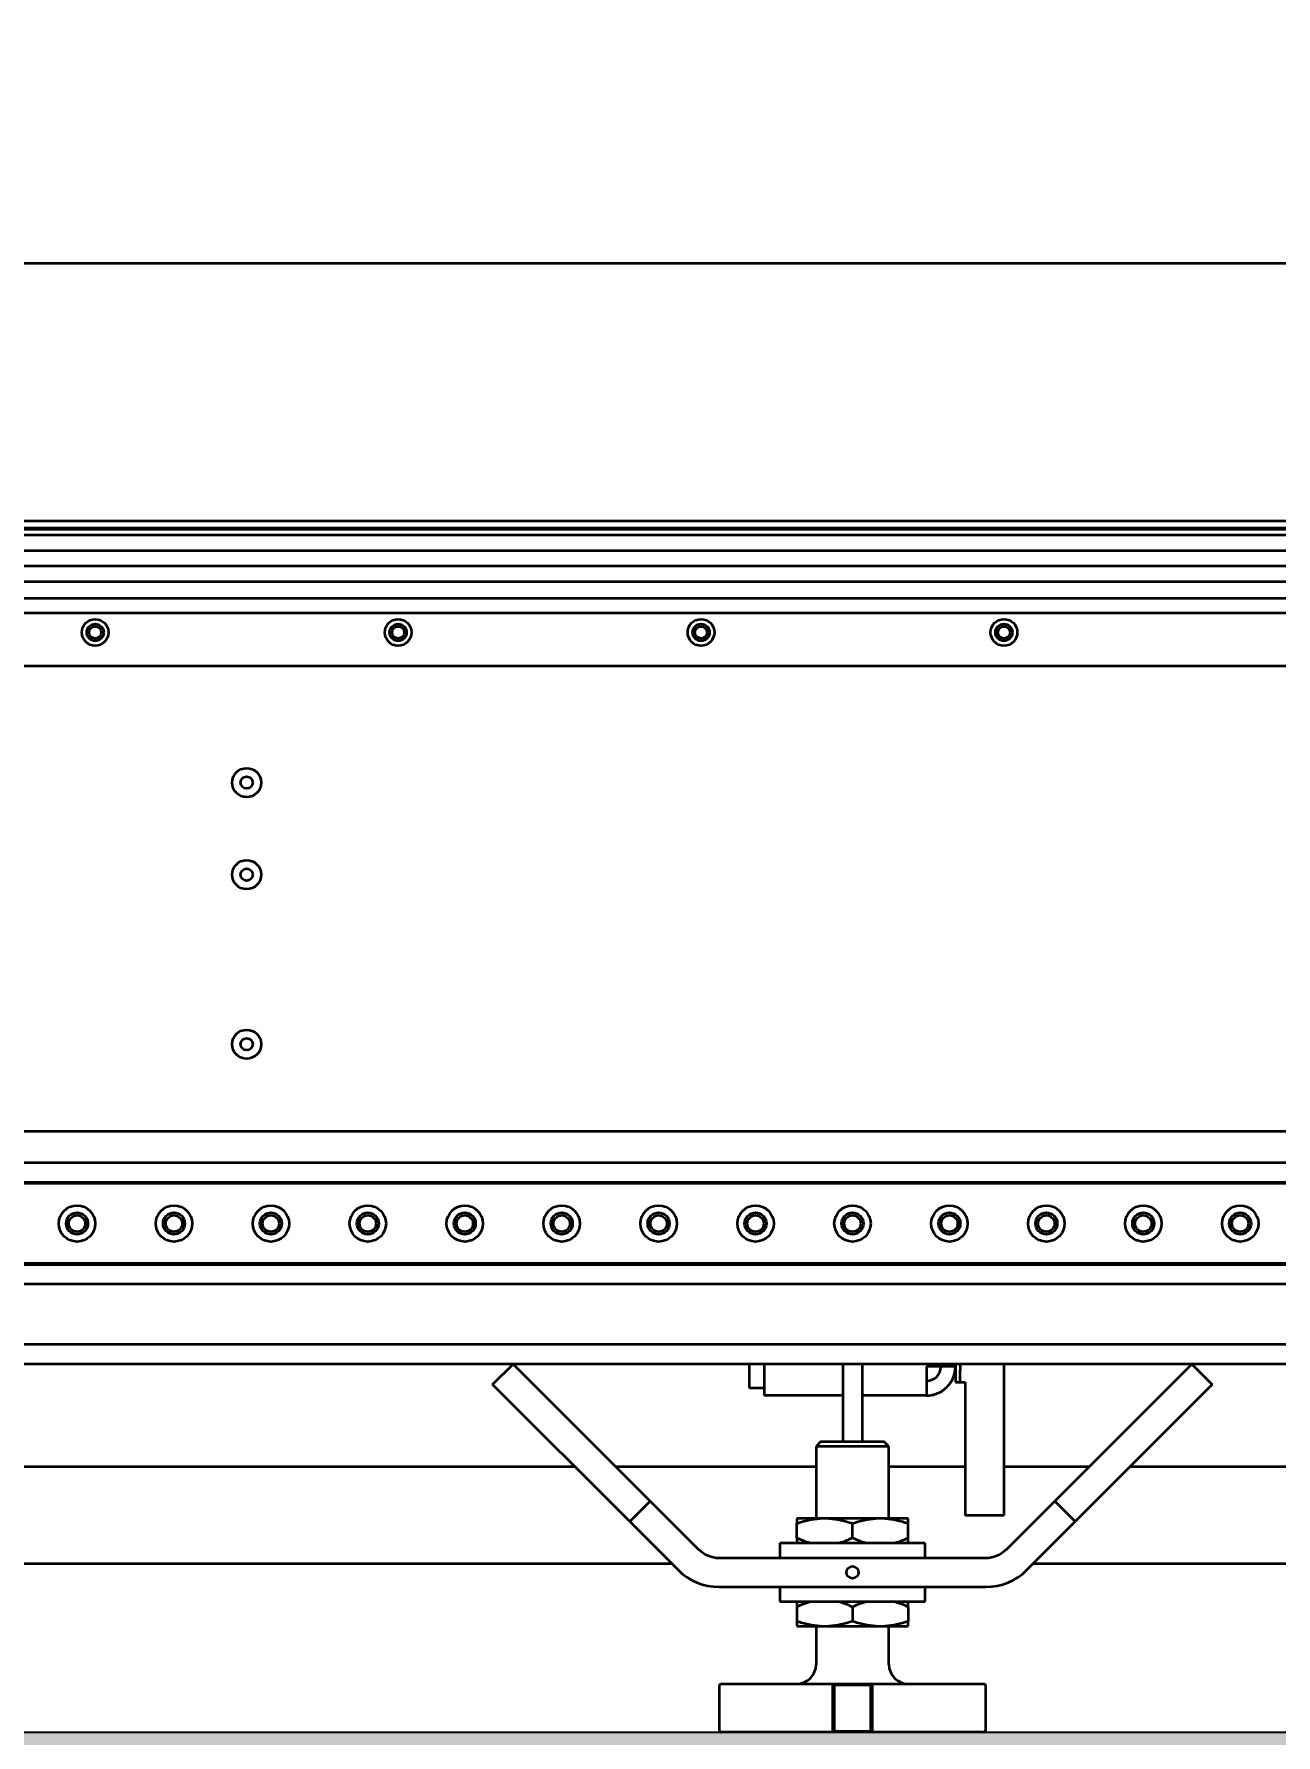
# Model space of a CAD drawing. Header units: inches. Extents: x 16559 to 58559, y 6500 to 36200.
# Drawn here: x 29007 to 29519, y 29473 to 30175 of the extents above; entities that cross this region are included whole.
import ezdxf

# ---------------------------------------------------------------- set-up
doc = ezdxf.new("R2010")
doc.units = ezdxf.units.IN
doc.header["$LTSCALE"] = 300
doc.layers.add('CAPANNONE', color=4, linetype='Continuous')
doc.layers.add('QUOTE', color=7, linetype='Continuous')
doc.layers.add('GUIDE', color=4, linetype='Continuous', lineweight=35)
doc.styles.get("Standard").update_dxf_attribs({"font": 'romans.shx'})
doc.dimstyles.new('sc1a100', dxfattribs={"dimscale": 100, "dimtxt": 3, "dimasz": 3, "dimexe": 0, "dimexo": 0, "dimgap": 1, "dimtad": 1, "dimzin": 12, "dimdsep": 46, "dimtxsty": 'Standard', "dimblk": 'CLOSEDBLANK', "dimcen": 1, "dimclrd": 253, "dimclre": 253, "dimclrt": 2, "dimadec": 0, "dimazin": 3, "dimtfac": 1, "dimtmove": 0, "dimatfit": 1, "dimldrblk": 'CLOSEDBLANK', "dimfxl": 1, "dimtolj": 1, "dimtzin": 0, "dimarcsym": 0})

# ---------------------------------------------------------------- blocks, each defined once
blk = doc.blocks.new('A$C17fb79fa')
at = {"layer": 'GUIDE'}
for p, q in [((2000, 413.29), (0, 413.29)), ((4000, 304), (0, 304)), ((4000, 303.5), (0, 303.5)), ((2, 307), (1998, 307)), ((4000, 301.14), (0, 301.14)), ((4000, 294.64), (0, 294.64)), ((4000, 288.36), (0, 288.36)), ((4000, 281.86), (0, 281.86)), ((4000, 275), (0, 275)), ((1008.51, 269), (8.51, 269)), ((980.18, 247), (36.84, 247)), ((3990, 55), (10, 55)), ((4000, 42), (0, 42)), ((4000, 34), (0, 34)), ((4000, 33.5), (0, 33.5)), ((4000, 0.5), (0, 0.5)), ((4000, 0), (0, 0)), ((4000, -8), (0, -8)), ((3990, -33), (10, -33)), ((3990, -41), (10, -41)), ((351.51, -49.49), (360, -41)), ((360, -41), (416.57, -97.57)), ((457.5, -51), (457.5, -41)), ((463.5, -41), (463.5, -42)), ((463.5, -42), (463.5, -54)), ((496, -41), (496, -73)), ((504, -41), (504, -73)), ((530.5, -42), (530.5, -54)), ((542.5, -42), (536.5, -42)), ((542.5, -41), (542.5, -41.86)), ((542.5, -42), (542.5, -41.86)), ((542.5, -42), (542.5, -43.5)), ((544.5, -41), (544.5, -43.5)), ((562.5, -41), (562.5, -103.5)), ((583.43, -97.57), (640, -41)), ((640, -41), (648.49, -49.49)), ((542.5, -43.5), (542.5, -48.5)), ((542.5, -48.5), (544.5, -48.5)), ((544.5, -48.5), (544.5, -43.5)), ((544.5, -48.5), (546.5, -48.5)), ((546.5, -48.5), (546.5, -103.5)), ((408.08, -106.05), (351.51, -49.49)), ((463.5, -51), (457.5, -51)), ((496, -54), (463.5, -54)), ((530.5, -54), (504, -54)), ((648.49, -49.49), (591.92, -106.05)), ((487, -73), (485, -75)), ((485, -75), (485, -104.78)), ((515, -75), (485, -75)), ((487, -73), (513, -73)), ((515, -75), (513, -73)), ((515, -104.78), (515, -75)), ((385.53, -83.5), (26, -83.5)), ((485, -83.5), (402.5, -83.5)), ((546.5, -83.5), (515, -83.5)), ((597.5, -83.5), (562.5, -83.5)), ((1385.53, -83.5), (614.47, -83.5)), ((416.57, -97.57), (408.08, -106.05)), ((416.57, -97.57), (436.49, -117.49)), ((563.51, -117.49), (583.43, -97.57)), ((591.92, -106.05), (583.43, -97.57)), ((486.7, -104.78), (477, -104.78)), ((490.3, -104.78), (486.7, -104.78)), ((509.7, -104.78), (490.3, -104.78)), ((513.3, -104.78), (509.7, -104.78)), ((523, -104.78), (513.3, -104.78)), ((562.5, -103.5), (546.5, -103.5)), ((408.08, -106.05), (428, -125.97)), ((477, -112.69), (477, -106.78)), ((500, -112.69), (500, -106.78)), ((523, -112.69), (523, -106.78)), ((572, -125.97), (591.92, -106.05)), ((470, -115), (470, -121)), ((470.19, -115), (470, -115)), ((530, -115), (470.19, -115)), ((477, -112.69), (477, -115)), ((523, -115), (523, -112.69)), ((530, -121), (530, -115)), ((425.53, -123.5), (21, -123.5)), ((444.97, -121), (555.03, -121)), ((1425.53, -123.5), (574.47, -123.5)), ((444.97, -133), (555.03, -133)), ((470, -133), (470, -139)), ((530, -139), (530, -133)), ((470, -139), (523, -139)), ((477, -139), (477, -141.31)), ((523, -139), (530, -139)), ((523, -141.31), (523, -139)), ((477, -141.31), (477, -147.22)), ((500, -141.31), (500, -147.22)), ((523, -141.31), (523, -147.22)), ((477, -149.22), (486.7, -149.22)), ((485, -149.22), (485, -165)), ((486.7, -149.22), (490.3, -149.22)), ((490.3, -149.22), (509.7, -149.22)), ((509.7, -149.22), (513.3, -149.22)), ((513.3, -149.22), (523, -149.22)), ((515, -165), (515, -149.22)), ((445, -174), (445, -192)), ((446, -173), (492, -173)), ((491.93, -192), (491.93, -174)), ((492.5, -173.5), (492, -173)), ((492, -173), (508, -173)), ((507.5, -173.5), (492.5, -173.5)), ((492.5, -174), (492.5, -192)), ((508, -173), (507.5, -173.5)), ((507.5, -192), (507.5, -174)), ((508, -173), (554, -173)), ((508.07, -174), (508.07, -192)), ((555, -192), (555, -174)), ((492, -193), (446, -193)), ((492.5, -192.5), (492, -193)), ((508, -193), (492, -193)), ((492.5, -192.5), (507.5, -192.5)), ((508, -193), (507.5, -192.5)), ((554, -193), (508, -193))]:
    blk.add_line(p, q, dxfattribs=at)
for centre, radius in [((187.5, 261), 5.5), ((187.5, 261), 3.5), ((187.5, 261), 2.5), ((312.5, 261), 5.5), ((312.5, 261), 3.5), ((312.5, 261), 2.5), ((437.5, 261), 5.5), ((437.5, 261), 3.5), ((437.5, 261), 2.5), ((562.5, 261), 5.5), ((562.5, 261), 3.5), ((562.5, 261), 2.5), ((250, 199), 6), ((250, 199), 2.5), ((250, 161), 6), ((250, 161), 2.5), ((250, 91), 6), ((250, 91), 2.5), ((180, 17), 7.5), ((180, 17), 4.5), ((220, 17), 7.5), ((220, 17), 4.5), ((260, 17), 7.5), ((260, 17), 4.5), ((300, 17), 7.5), ((300, 17), 4.5), ((340, 17), 7.5), ((340, 17), 4.5), ((380, 17), 7.5), ((380, 17), 4.5), ((420, 17), 7.5), ((420, 17), 4.5), ((460, 17), 7.5), ((460, 17), 4.5), ((500, 17), 7.5), ((500, 17), 4.5), ((540, 17), 7.5), ((540, 17), 4.5), ((580, 17), 7.5), ((580, 17), 4.5), ((620, 17), 7.5), ((620, 17), 4.5), ((660, 17), 7.5), ((660, 17), 4.5), ((180, 17), 3.4), ((220, 17), 3.4), ((260, 17), 3.4), ((300, 17), 3.4), ((340, 17), 3.4), ((380, 17), 3.4), ((420, 17), 3.4), ((460, 17), 3.4), ((500, 17), 3.4), ((540, 17), 3.4), ((580, 17), 3.4), ((620, 17), 3.4), ((660, 17), 3.4), ((500, -127), 2.5)]:
    blk.add_circle(centre, radius, dxfattribs=at)
for centre, radius, start, end in [((444.97, -109), 12, 225, 270), ((488.7, -89.98), 25.55, 242.74475, 258.31574), ((488.3, -89.98), 25.55, 281.68426, 297.25525), ((511.7, -89.98), 25.55, 242.74475, 258.31574), ((511.3, -89.98), 25.55, 281.68426, 297.25525), ((555.03, -109), 12, 270, 315), ((444.97, -109), 24, 225, 270), ((555.03, -109), 24, 270, 315), ((488.7, -164.02), 25.55, 101.68426, 117.25525), ((488.3, -164.02), 25.55, 62.74475, 78.31574), ((511.7, -164.02), 25.55, 101.68426, 117.25525), ((511.3, -164.02), 25.55, 62.74475, 78.31574), ((477, -165), 8, 270, 0), ((523, -165), 8, 180, 270), ((446, -174), 1, 90, 180), ((554, -174), 1, 0, 90), ((446, -192), 1, 180, 270), ((554, -192), 1, 270, 0)]:
    blk.add_arc(centre, radius, start, end, dxfattribs=at)
for points in [[(542.5, -41.86), (542.46, -41.86), (542.37, -41.88), (541.65, -41.89), (540.54, -41.91), (539.04, -41.93), (537.21, -41.95), (535.12, -41.96), (532.86, -41.98), (531.29, -41.99), (530.5, -42)], [(530.5, -54), (531.29, -53.96), (532.86, -53.87), (535.12, -53.15), (537.21, -52.04), (539.04, -50.54), (540.54, -48.71), (541.65, -46.62), (542.37, -44.36), (542.46, -42.79), (542.5, -42)], [(530.5, -48), (531.29, -47.91), (532.86, -47.73), (534.84, -46.34), (536.23, -44.36), (536.41, -42.79), (536.5, -42)]]:
    blk.add_open_spline(points, degree=3, dxfattribs=at)
for points, knots in [([(477, -106.78), (478.58, -106.29), (481.76, -105.3), (485.05, -104.95), (486.7, -104.78)], [0, 0, 0, 0, 0.496994, 1, 1, 1, 1]), ([(477, -104.78), (477, -104.95), (477, -105.29), (477, -106.28), (477, -106.78)], [0, 0, 0, 0, 0.496394, 1, 1, 1, 1]), ([(490.3, -104.78), (491.93, -104.95), (495.21, -105.29), (498.4, -106.28), (500, -106.78)], [0, 0, 0, 0, 0.496394, 1, 1, 1, 1]), ([(500, -106.78), (501.58, -106.29), (504.76, -105.3), (508.05, -104.95), (509.7, -104.78)], [0, 0, 0, 0, 0.496994, 1, 1, 1, 1]), ([(513.3, -104.78), (514.93, -104.95), (518.21, -105.29), (521.4, -106.28), (523, -106.78)], [0, 0, 0, 0, 0.496394, 1, 1, 1, 1]), ([(523, -106.78), (523, -106.29), (523, -105.3), (523, -104.95), (523, -104.78)], [0, 0, 0, 0, 0.496994, 1, 1, 1, 1]), ([(486.7, -149.22), (485.07, -149.05), (481.79, -148.71), (478.6, -147.72), (477, -147.22)], [0, 0, 0, 0, 0.496394, 1, 1, 1, 1]), ([(477, -147.22), (477, -147.71), (477, -148.7), (477, -149.05), (477, -149.22)], [0, 0, 0, 0, 0.496994, 1, 1, 1, 1]), ([(500, -147.22), (498.42, -147.71), (495.24, -148.7), (491.95, -149.05), (490.3, -149.22)], [0, 0, 0, 0, 0.4969936, 1, 1, 1, 1]), ([(509.7, -149.22), (508.07, -149.05), (504.79, -148.71), (501.6, -147.72), (500, -147.22)], [0, 0, 0, 0, 0.496394, 1, 1, 1, 1]), ([(523, -147.22), (521.42, -147.71), (518.24, -148.7), (514.95, -149.05), (513.3, -149.22)], [0, 0, 0, 0, 0.4969936, 1, 1, 1, 1]), ([(523, -149.22), (523, -149.05), (523, -148.71), (523, -147.72), (523, -147.22)], [0, 0, 0, 0, 0.496394, 1, 1, 1, 1]), ([(491.93, -174), (491.93, -173.87), (491.93, -173.61), (491.95, -173.27), (491.97, -173.04), (491.99, -173.01), (492, -173)], [0, 0, 0, 0, 0.25091, 0.501059, 0.750356, 1, 1, 1, 1]), ([(492.5, -173.5), (492.5, -173.51), (492.5, -173.52), (492.5, -173.64), (492.5, -173.78), (492.5, -173.9), (492.5, -173.97), (492.5, -174)], [0, 0, 0, 0, 0.250288, 0.499667, 0.749111, 0.874739, 1, 1, 1, 1]), ([(507.5, -174), (507.5, -173.93), (507.5, -173.8), (507.5, -173.64), (507.5, -173.52), (507.5, -173.51), (507.5, -173.5)], [0, 0, 0, 0, 0.250508, 0.50016, 0.749963, 1, 1, 1, 1]), ([(508, -173), (508.01, -173.01), (508.03, -173.04), (508.05, -173.27), (508.07, -173.6), (508.07, -173.87), (508.07, -174)], [0, 0, 0, 0, 0.249082, 0.498492, 0.748536, 1, 1, 1, 1]), ([(492, -193), (491.99, -192.99), (491.97, -192.96), (491.95, -192.73), (491.93, -192.4), (491.93, -192.13), (491.93, -192)], [0, 0, 0, 0, 0.2490822, 0.498492, 0.748536, 1, 1, 1, 1]), ([(492.5, -192), (492.5, -192.07), (492.5, -192.2), (492.5, -192.36), (492.5, -192.48), (492.5, -192.49), (492.5, -192.5)], [0, 0, 0, 0, 0.250508, 0.50016, 0.749963, 1, 1, 1, 1]), ([(507.5, -192.5), (507.5, -192.49), (507.5, -192.48), (507.5, -192.36), (507.5, -192.22), (507.5, -192.1), (507.5, -192.03), (507.5, -192)], [0, 0, 0, 0, 0.250288, 0.499667, 0.749111, 0.874739, 1, 1, 1, 1]), ([(508.07, -192), (508.07, -192.13), (508.07, -192.39), (508.05, -192.73), (508.03, -192.96), (508.01, -192.99), (508, -193)], [0, 0, 0, 0, 0.25091, 0.501059, 0.750356, 1, 1, 1, 1])]:
    blk.add_open_spline(points, degree=3, knots=knots, dxfattribs=at)
blk = doc.blocks.new('_ClosedBlank')
at = {"color": 0, "linetype": 'ByBlock', "lineweight": -2}
for p, q in [((-1, 0.1667), (0, 0)), ((-1, 0.1667), (-1, -0.1667)), ((0, 0), (-1, -0.1667))]:
    blk.add_line(p, q, dxfattribs=at)
blk = doc.blocks.new('*D31')
at = {"layer": 'Defpoints', "color": 0, "transparency": 16777216}
for p in [(36844.56, 34804.4), (22644.56, 29942.28), (36844.56, 29942.28)]:
    blk.add_point(p, dxfattribs=at)
at = {"layer": 'QUOTE', "color": 253, "lineweight": -2, "transparency": 16777216}
for p, q in [((22644.56, 29942.28), (22644.56, 34804.4)), ((22944.56, 34804.4), (36544.56, 34804.4)), ((36844.56, 29942.28), (36844.56, 34804.4))]:
    blk.add_line(p, q, dxfattribs=at)
at = {"layer": 'QUOTE', "color": 253, "lineweight": -2, "transparency": 16777216, "xscale": 300, "yscale": 300, "zscale": 300, "rotation": 180}
blk.add_blockref('_ClosedBlank', (22644.56, 34804.4), dxfattribs=at)
at = {"layer": 'QUOTE', "color": 253, "lineweight": -2, "transparency": 16777216, "xscale": 300, "yscale": 300, "zscale": 300}
blk.add_blockref('_ClosedBlank', (36844.56, 34804.4), dxfattribs=at)
at = {"layer": 'QUOTE', "color": 2, "transparency": 16777216, "insert": (29744.56, 35054.4), "char_height": 300, "attachment_point": 5}
blk.add_mtext('\\A1;B', dxfattribs=at)

msp = doc.modelspace()

# ---------------------------------------------------------------- hatches: boundary and pattern name
at = {"layer": 'CAPANNONE'}
h = msp.add_hatch(dxfattribs=at)
h.set_pattern_fill('AR-CONC', color=8, scale=2.5)
h.set_pattern_definition([(50, (2000, 0), (455.4617, -39.8477), [47.625, -523.875]), (355, (2000, 0), (-88.1086, 477.642), [38.1, -419.1015]), (100.4514, (2037.96, -3.3), (367.353, 437.7944), [40.475, -445.2256]), (46.1842, (2000, 127), (677.6976, -105.106), [71.438, -785.812]), (96.6356, (2056.5, 118.24), (593.51, 618.565), [60.713, -667.839]), (351.1842, (2000, 127), (593.51, 618.565), [57.15, -628.649]), (21, (2063.5, 95.25), (379.036, -255.663), [47.625, -523.875]), (326, (2063.5, 95.25), (154.505, 460.47), [38.1, -419.1]), (71.4514, (2095.1, 73.94), (533.541, 204.807), [40.475, -445.225]), (37.5, (2000, 0), (7.7215, 211.3876), [0, -414.02, 0, -425.45, 0, -420.6875]), (7.5, (2000, 0), (167.0492, 250.4514), [0, -242.57, 0, -404.495, 0, -160.3375]), (327.5, (1858.4, 0), (338.9765, -14.32186), [0, -158.75, 0, -495.3, 0, -657.225]), (317.5, (1794.9, 0), (370.323, 63.5662), [0, -206.375, 0, -328.93, 0, -466.725])])
h.paths.add_polyline_path([(38376.963, 29474.28), (19620.351, 29474.28), (19620.351, 28974.28), (38376.963, 28974.28)])

# ---------------------------------------------------------------- linework, layer by layer
msp.add_line((19620.351, 29474.28), (38376.963, 29474.28), dxfattribs=at)

# ---------------------------------------------------------------- block references
at = {"layer": 'GUIDE'}
msp.add_blockref('A$C17fb79fa', (28844.563, 29667.28), dxfattribs=at)

# ---------------------------------------------------------------- dimensions: what is measured, and where the dimension line sits
at = {"layer": 'QUOTE'}
dim = msp.add_linear_dim(base=(36844.563, 34804.405), p1=(22644.563, 29942.28), p2=(36844.563, 29942.28), text='B', dimstyle='sc1a100', dxfattribs=at)
dim.commit()
dim.dimension.update_dxf_attribs({"geometry": '*D31', "text_midpoint": (29744.563, 35054.405)})

doc.saveas('drawing.dxf')
